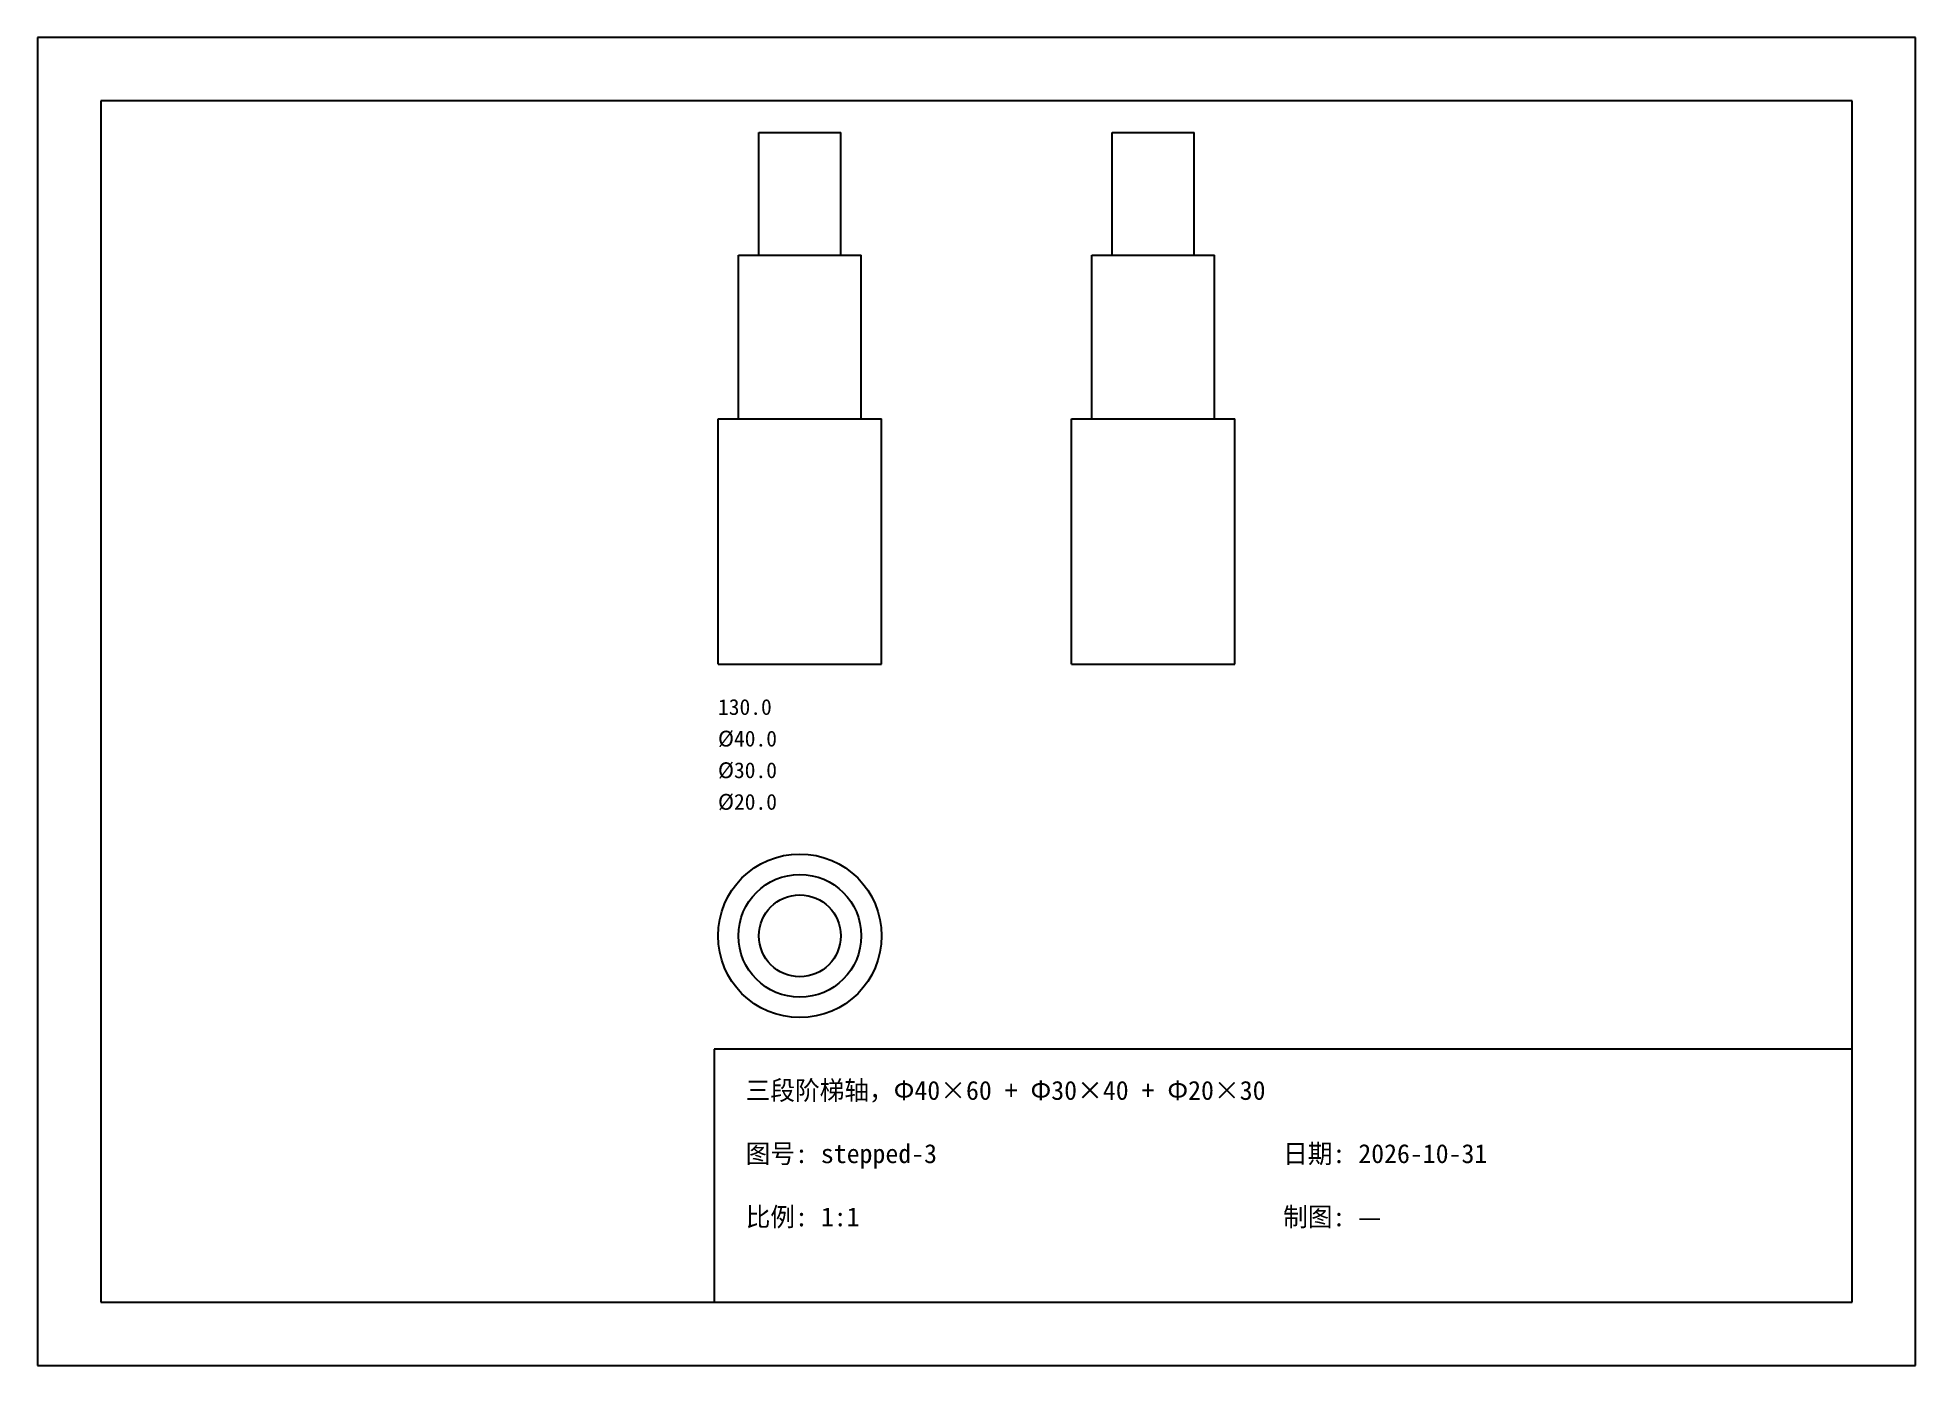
# Model space of a CAD drawing. Header units: millimetres. Extents: x 0 to 297, y 0 to 210.
import ezdxf

# ---------------------------------------------------------------- set-up
doc = ezdxf.new("R2010")
doc.units = ezdxf.units.MM

msp = doc.modelspace()

# ---------------------------------------------------------------- linework, layer by layer
for p, q in [((297, 210), (0, 210)), ((0, 210), (0, 0)), ((297, 0), (297, 210)), ((287, 200), (10, 200)), ((10, 200), (10, 10)), ((287, 10), (287, 200)), ((114.088235, 195), (127.029412, 195)), ((114.088235, 175.588235), (114.088235, 195)), ((127.029412, 175.588235), (127.029412, 195)), ((169.970588, 195), (176.441176, 195)), ((169.970588, 195), (182.911765, 195)), ((169.970588, 175.588235), (169.970588, 195)), ((176.441176, 195), (182.911765, 195)), ((182.911765, 175.588235), (182.911765, 195)), ((110.852941, 175.588235), (130.264706, 175.588235)), ((110.852941, 149.705882), (110.852941, 175.588235)), ((114.088235, 175.588235), (127.029412, 175.588235)), ((130.264706, 149.705882), (130.264706, 175.588235)), ((166.735294, 175.588235), (176.441176, 175.588235)), ((166.735294, 175.588235), (186.147059, 175.588235)), ((166.735294, 149.705882), (166.735294, 175.588235)), ((169.970588, 175.588235), (176.441176, 175.588235)), ((169.970588, 175.588235), (182.911765, 175.588235)), ((176.441176, 175.588235), (186.147059, 175.588235)), ((176.441176, 175.588235), (182.911765, 175.588235)), ((186.147059, 149.705882), (186.147059, 175.588235)), ((107.617647, 149.705882), (133.5, 149.705882)), ((107.617647, 110.882353), (107.617647, 149.705882)), ((110.852941, 149.705882), (130.264706, 149.705882)), ((133.5, 110.882353), (133.5, 149.705882)), ((163.5, 149.705882), (176.441176, 149.705882)), ((163.5, 149.705882), (189.382353, 149.705882)), ((163.5, 110.882353), (163.5, 149.705882)), ((166.735294, 149.705882), (176.441176, 149.705882)), ((166.735294, 149.705882), (186.147059, 149.705882)), ((176.441176, 149.705882), (189.382353, 149.705882)), ((176.441176, 149.705882), (186.147059, 149.705882)), ((189.382353, 110.882353), (189.382353, 149.705882)), ((107.617647, 110.882353), (133.5, 110.882353)), ((163.5, 110.882353), (176.441176, 110.882353)), ((163.5, 110.882353), (189.382353, 110.882353)), ((176.441176, 110.882353), (189.382353, 110.882353)), ((287, 50), (107, 50)), ((107, 50), (107, 10)), ((287, 10), (287, 50)), ((10, 10), (287, 10)), ((107, 10), (287, 10)), ((0, 0), (297, 0))]:
    msp.add_line(p, q)
for radius in [12.941176, 9.705882, 6.470588]:
    msp.add_circle((120.558824, 67.941176), radius)

# ---------------------------------------------------------------- texts
for s, height, p in [('130.0', 2.5, (107.617647, 102.882353)), ('%%c40.0', 2.5, (107.617647, 97.882353)), ('%%c30.0', 2.5, (107.617647, 92.882353)), ('%%c20.0', 2.5, (107.617647, 87.882353)), ('三段阶梯轴，Φ40×60 + Φ30×40 + Φ20×30', 3, (112, 42)), ('图号: stepped-3', 3, (112, 32)), ('日期: 2026-10-31', 3, (197, 32)), ('比例: 1:1', 3, (112, 22)), ('制图: —', 3, (197, 22))]:
    msp.add_text(s, height=height).set_placement(p)

doc.saveas('drawing.dxf')
